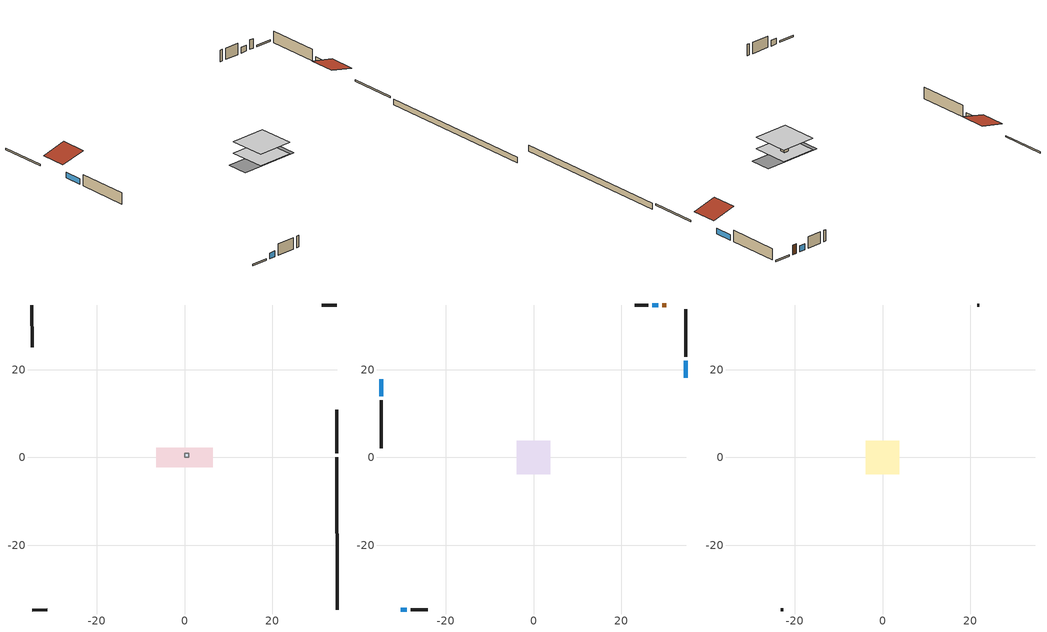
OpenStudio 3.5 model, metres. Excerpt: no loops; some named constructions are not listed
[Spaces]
furnace airloop ret air space
 floor adiabatic (AdiabaticConst): 0,0 0,1 1,1 1,0 z0
 wall adiabatic (AdiabaticConst): 0,0 1,0 1,1 0,1 0,0 z0:1
 ceiling adiabatic (AdiabaticConst): 1,0 1,1 0,1 0,0 z1
crawlspace - unvented 1
 floor foundation (Slab1 construction): -6.43,-2.25 -6.43,2.25 6.43,2.25 6.43,-2.25 z-0.91
 wall outside (RimJoist4 construction): -34.72,-34.72 -31.2,-34.72 z0.3:0.61
 wall outside (RimJoist3 construction): -34.72,34.72 -34.72,25.09 z0.3:0.61
 wall outside (RimJoist2 construction): 34.72,34.72 31.2,34.72 z0.3:0.61
 wall outside (RimJoist1 construction): 34.72,0.95 34.72,10.82 z0.3:0.61
 wall foundation (FoundationWall1 construction): 34.72,-34.72 34.72,0.02 z-0.91:0.3
living space 1
 floor to crawlspace - unvented 1 (Floor1 construction): -3.81,-3.81 -3.81,3.81 3.81,3.81 3.81,-3.81 z0.3
 wall outside (AdiabaticWallConstruction 1): 30.27,34.72 29.36,34.72 z0.3:2.34
 wall outside (AdiabaticWallConstruction): -30.27,-34.72 -28.9,-34.72 / -34.72,17.77 -34.72,13.93 / 28.43,34.72 27.06,34.72 / 34.72,18.14 34.72,21.99 z0.3:1.52
 wall outside (Wall4 construction): -27.97,-34.72 -24.08,-34.72 z0.3:2.74
 wall outside (Wall3 construction): -34.72,13 -34.72,2.12 z0.3:2.74
 wall outside (Wall2 construction): 26.13,34.72 23,34.72 z0.3:2.74
 wall outside (Wall1 construction): 34.72,22.91 34.72,33.8 z0.3:2.74
 window (WindowConstruction 3): -30.27,-34.72 -28.9,-34.72 z0.3:1.52
 window (WindowConstruction 2): -34.72,17.77 -34.72,13.93 z0.3:1.52
 window (WindowConstruction 1): 28.43,34.72 27.06,34.72 z0.3:1.52
 window (WindowConstruction): 34.72,18.14 34.72,21.99 z0.3:1.52
 door (Door): 30.27,34.72 29.36,34.72 z0.3:2.34
attic - vented 1
 floor to living space 1 (Floor2 construction Reversed): -3.81,-3.81 -3.81,3.81 3.81,3.81 3.81,-3.81 z2.74
 wall outside (Wall8 construction): -23.15,-34.72 -22.62,-34.72 z0.3:2.74
 wall outside (Wall7 construction): 22.08,34.72 21.54,34.72 z0.3:2.74
 roof outside (Roof3 construction): 34.72,17.22,2.74 29.42,17.22,4.07 29.42,11.75,4.07 34.72,11.75,2.74
 roof outside (Roof1 construction): -34.72,18.7,2.74 -29.42,18.7,4.07 -29.42,24.16,4.07 -34.72,24.16,2.74
[Construction]
Floor2 construction: ceiling stud and cavity, gypsum board
Floor1 construction Reversed: floor covering, osb sheathing 0.75 in., floor stud and cavity
[Material] Roughness=Rough; Thermal Absorptance=0.9
Name | Thickness {m} | Conductivity {W/m-K} | Density {kg/m3} | Specific Heat {J/kg-K} | Solar Absorptance | Visible Absorptance
ceiling stud and cavity | 0.1397 | 0.117589 | 65.682 | 1177.47 | 0.7 | 0.7
floor covering | 0.0127 | 0.0433444 | 54.468 | 1339.84 | 0.6 | 0.6
osb sheathing 0.75 in. | 0.01905 | 0.115458 | 512.64 | 1214.23 | 0.7 | 0.7
floor stud and cavity | 0.1397 | 0.27731 | 92.3553 | 1139.71 | 0.7 | 0.7
gypsum board | 0.0127 | 0.160291 | 801 | 837.4 | 0.6 | 0.6
[Schedule:Day]
interior lighting schedule allday7: 1, 0, 0.0745455, 4, 0, 0.0621212, 5, 0, 0.0683333, 6, 0, 0.111818, 7, 0, 0.186364, 8, 0, 0.236061, 10, 0, 0.254697, 11, 0, 0.242273, 12, 0, 0.229848, 13, 0, 0.223636, 14, 0, 0.217424, 15, 0, 0.229848, 16, 0, 0.254697, 17, 0, 0.310606, 18, 0, 0.403788, 19, 0, 0.534242, 20, 0, 0.652273, 21, 0, 0.683333, 22, 0, 0.490758, 23, 0, 0.248485, 24, 0, 0.111818
interior lighting schedule allday6: 1, 0, 0.0727273, 4, 0, 0.0606061, 5, 0, 0.0666667, 6, 0, 0.109091, 7, 0, 0.181818, 8, 0, 0.230303, 10, 0, 0.248485, 11, 0, 0.236364, 12, 0, 0.224242, 13, 0, 0.218182, 14, 0, 0.212121, 15, 0, 0.224242, 16, 0, 0.248485, 17, 0, 0.30303, 18, 0, 0.393939, 19, 0, 0.521212, 20, 0, 0.636364, 21, 0, 0.666667, 22, 0, 0.478788, 23, 0, 0.242424, 24, 0, 0.109091
interior lighting schedule allday5: 1, 0, 0.0763636, 4, 0, 0.0636364, 5, 0, 0.07, 6, 0, 0.114545, 7, 0, 0.190909, 8, 0, 0.241818, 10, 0, 0.260909, 11, 0, 0.248182, 12, 0, 0.235455, 13, 0, 0.229091, 14, 0, 0.222727, 15, 0, 0.235455, 16, 0, 0.260909, 17, 0, 0.318182, 18, 0, 0.413636, 19, 0, 0.547273, 20, 0, 0.668182, 21, 0, 0.7, 22, 0, 0.502727, 23, 0, 0.254545, 24, 0, 0.114545
interior lighting schedule allday4: 1, 0, 0.0845455, 4, 0, 0.0704545, 5, 0, 0.0775, 6, 0, 0.126818, 7, 0, 0.211364, 8, 0, 0.267727, 10, 0, 0.288864, 11, 0, 0.274773, 12, 0, 0.260682, 13, 0, 0.253636, 14, 0, 0.246591, 15, 0, 0.260682, 16, 0, 0.288864, 17, 0, 0.352273, 18, 0, 0.457955, 19, 0, 0.605909, 20, 0, 0.739773, 21, 0, 0.775, 22, 0, 0.556591, 23, 0, 0.281818, 24, 0, 0.126818
interior lighting schedule allday3: 1, 0, 0.0927273, 4, 0, 0.0772727, 5, 0, 0.085, 6, 0, 0.139091, 7, 0, 0.231818, 8, 0, 0.293636, 10, 0, 0.316818, 11, 0, 0.301364, 12, 0, 0.285909, 13, 0, 0.278182, 14, 0, 0.270455, 15, 0, 0.285909, 16, 0, 0.316818, 17, 0, 0.386364, 18, 0, 0.502273, 19, 0, 0.664545, 20, 0, 0.811364, 21, 0, 0.85, 22, 0, 0.610455, 23, 0, 0.309091, 24, 0, 0.139091
interior lighting schedule allday2: 1, 0, 0.100909, 4, 0, 0.0840909, 5, 0, 0.0925, 6, 0, 0.151364, 7, 0, 0.252273, 8, 0, 0.319545, 10, 0, 0.344773, 11, 0, 0.327955, 12, 0, 0.311136, 13, 0, 0.302727, 14, 0, 0.294318, 15, 0, 0.311136, 16, 0, 0.344773, 17, 0, 0.420455, 18, 0, 0.546591, 19, 0, 0.723182, 20, 0, 0.882955, 21, 0, 0.925, 22, 0, 0.664318, 23, 0, 0.336364, 24, 0, 0.151364
interior lighting schedule allday1: 1, 0, 0.108182, 4, 0, 0.0901515, 5, 0, 0.0991667, 6, 0, 0.162273, 7, 0, 0.270455, 8, 0, 0.342576, 10, 0, 0.369621, 11, 0, 0.351591, 12, 0, 0.333561, 13, 0, 0.324545, 14, 0, 0.31553, 15, 0, 0.333561, 16, 0, 0.369621, 17, 0, 0.450758, 18, 0, 0.585985, 19, 0, 0.775303, 20, 0, 0.946591, 21, 0, 0.991667, 22, 0, 0.712197, 23, 0, 0.360606, 24, 0, 0.162273
occupants schedule allday1: 7, 0, 1, 8, 0, 0.868852, 9, 0, 0.409836, 16, 0, 0.245902, 17, 0, 0.295082, 18, 0, 0.540984, 21, 0, 0.885246, 24, 0, 1
